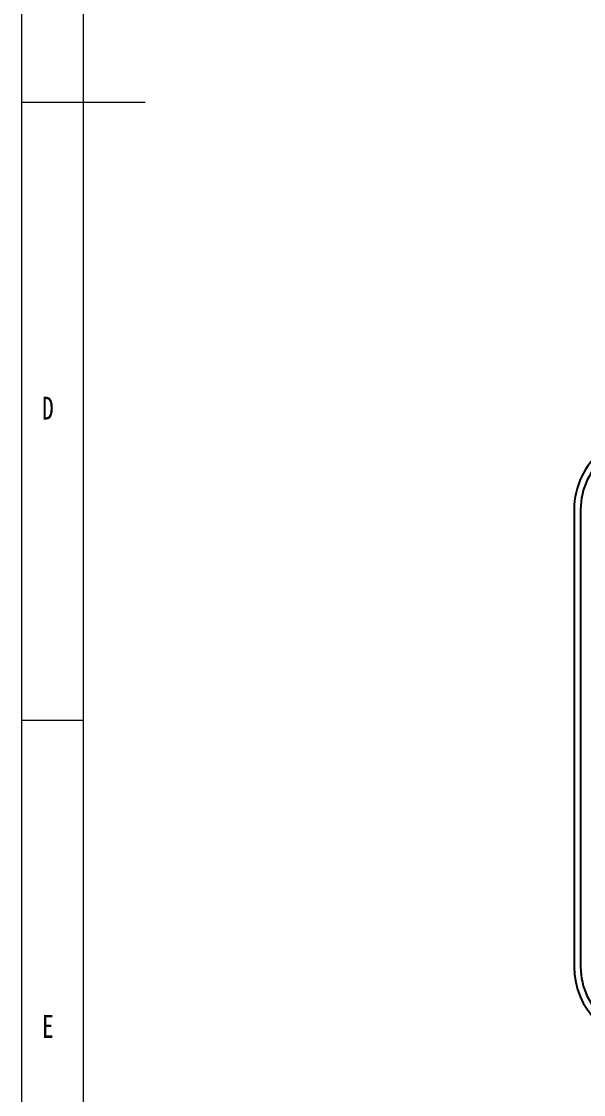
# Model space of a CAD drawing. Header units: millimetres. Extents: x -151 to 542, y -128 to 292.
# Drawn here: x 5 to 50.5, y 68.2 to 155 of the extents above; entities that cross this region are included whole.
import ezdxf

# ---------------------------------------------------------------- set-up
doc = ezdxf.new("R2010")
doc.units = ezdxf.units.MM
doc.styles.add('SLDTEXTSTYLE1', font='TXT', dxfattribs={"width": 0.75})

msp = doc.modelspace()

# ---------------------------------------------------------------- linework, layer by layer
at = {"color": 7, "linetype": 'Continuous', "lineweight": 18}
for p, q in [((5, 292), (5, 5)), ((10, 287), (10, 10)), ((5, 148.5), (15, 148.5)), ((5, 98.5), (10, 98.5))]:
    msp.add_line(p, q, dxfattribs=at)
at = {"color": 7, "linetype": 'Continuous', "lineweight": 25}
for p, q in [((49.69976, 115.55484), (49.69976, 78.55484)), ((50.22476, 115.55484), (50.22476, 78.55484))]:
    msp.add_line(p, q, dxfattribs=at)
for centre, radius, start, end in [((55.82476, 115.55484), 6.125, 77.8852968, 180), ((55.74976, 115.55484), 5.525, 77.8852968, 180), ((55.82476, 78.55484), 6.125, 180, 270), ((55.74976, 78.55484), 5.525, 180, 282.1147032)]:
    msp.add_arc(centre, radius, start, end, dxfattribs=at)

# ---------------------------------------------------------------- texts
at = {"color": 7, "linetype": 'Continuous', "lineweight": 0, "char_height": 1.85208, "attachment_point": 1, "style": 'SLDTEXTSTYLE1'}
for s, insert in [('D', (6.66667, 124.66802)), ('E', (6.66667, 74.66802))]:
    msp.add_mtext(s, dxfattribs=dict(at, insert=insert))

doc.saveas('drawing.dxf')
